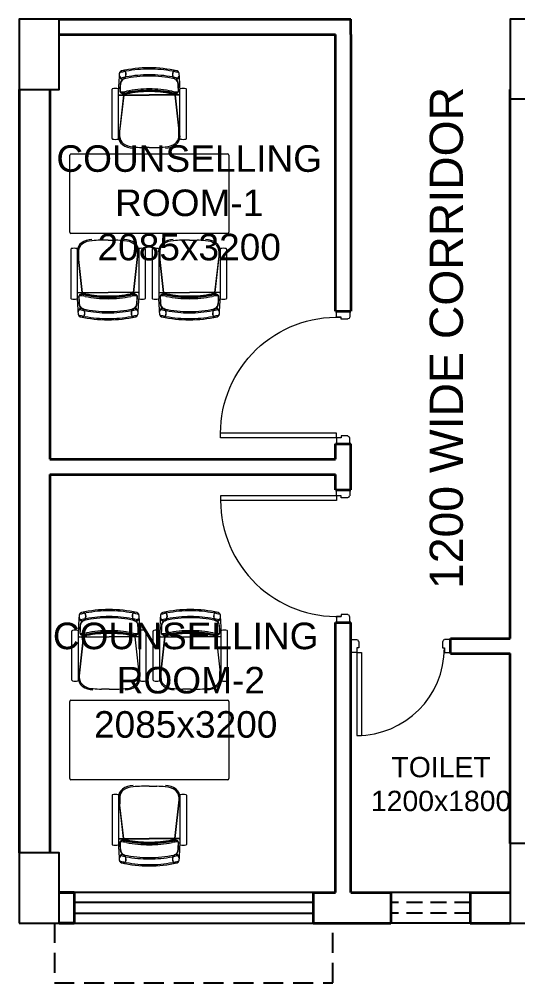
# Model space of a CAD drawing. Header units: millimetres. Extents: x 1448174 to 1599581, y -224422 to -106989.
# Drawn here: x 1462002 to 1465760, y -138523 to -131263 of the extents above; entities that cross this region are included whole.
import ezdxf
from ezdxf.enums import TextEntityAlignment as Align

# ---------------------------------------------------------------- set-up
doc = ezdxf.new("R2010")
doc.units = ezdxf.units.MM
doc.header["$LTSCALE"] = 600
doc.header["$MEASUREMENT"] = 0
doc.linetypes.add('HIDDEN', pattern=[0.375, 0.25, -0.125])
for name, color, linetype in [('col', 5, 'Continuous'), ('Lines', 7, 'Continuous'), ('TEXT', 253, 'Continuous'), ('wall', 1, 'Continuous'), ('Window', 4, 'Continuous')]:
    doc.layers.add(name, color=color, linetype=linetype)
for name, color, linetype, lineweight in [('DOOR', 144, 'Continuous', 13), ('furniture', 30, 'Continuous', 9), ('P-Wall', 1, 'Continuous', 35)]:
    doc.layers.add(name, color=color, linetype=linetype, lineweight=lineweight)
doc.styles.add('ARIAL', font='arial.ttf')

# ---------------------------------------------------------------- blocks, each defined once
blk = doc.blocks.new('750')
at = {"layer": 'DOOR', "color": 8}
for p, q in [((-50, 705), (-47.5, 705)), ((-35, 690), (-35, 692.5)), ((50, 45), (50, 80)), ((50, 80), (675, 80)), ((675, 45), (675, 80)), ((-50, 45), (-47.5, 45)), ((-35, 60), (-35, 57.5)), ((50, 45), (675, 45))]:
    blk.add_line(p, q, dxfattribs=at)
for points in [[(15, 690), (15, 705), (50, 705), (50, 750), (-50, 750), (-50, 705)], [(-35, 690), (15, 690)], [(15, 60), (15, 45), (50, 45), (50, 0), (-50, 0), (-50, 45)], [(-35, 60), (15, 60)]]:
    blk.add_lwpolyline(points, dxfattribs=at)
for centre, radius, start, end in [((-35, 705), 12.5, 180, 270), ((15, 45), 660, 0, 90), ((-35, 45), 12.5, 90, 180)]:
    blk.add_arc(centre, radius, start, end, dxfattribs=at)
blk = doc.blocks.new('A$C19B8274B')
at = {"layer": 'DOOR'}
blk.add_line((-45, 925), (-80, 925), dxfattribs=at)
at = {"layer": 'DOOR', "color": 8}
for p, q in [((-80, 50), (-80, 925)), ((-45, 50), (-45, 925)), ((-45, 50), (-80, 50)), ((-955, -50), (-955, -47.5)), ((-940, -35), (-942.5, -35)), ((-60, -35), (-57.5, -35)), ((-45, -50), (-45, -47.5))]:
    blk.add_line(p, q, dxfattribs=at)
for points in [[(-940, 15), (-955, 15), (-955, 50), (-1000, 50), (-1000, -50), (-955, -50)], [(-940, -35), (-940, 15)], [(-60, 15), (-45, 15), (-45, 50), (0, 50), (0, -50), (-45, -50)], [(-60, -35), (-60, 15)]]:
    blk.add_lwpolyline(points, dxfattribs=at)
for centre, radius, start, end in [((-80, 50), 875, 90, 182.29244), ((-955, -35), 12.5, 270, 0), ((-45, -35), 12.5, 180, 270)]:
    blk.add_arc(centre, radius, start, end, dxfattribs=at)
blk = doc.blocks.new('W1800')
at = {"layer": 'wall', "color": 7}
for p, q in [((0, -57.5), (0, 172.5)), ((1800, 172.5), (1800, -57.5))]:
    blk.add_line(p, q, dxfattribs=at)
at = {"layer": 'Window'}
for p, q in [((0, 172.5), (1800, 172.5)), ((0, 97.5), (1800, 97.5)), ((1800, 17.5), (0, 17.5)), ((1800, -57.5), (0, -57.5))]:
    blk.add_line(p, q, dxfattribs=at)

msp = doc.modelspace()

# ---------------------------------------------------------------- linework, layer by layer
at = {"layer": 'col'}
for points in [[(1462002.098, -131793.2516), (1462302.098, -131793.2516), (1462302.098, -131263.2516), (1462002.098, -131263.2516)], [(1465702.098, -131863.2516), (1466052.098, -131863.2516), (1466052.098, -131263.2516), (1465702.098, -131263.2516)], [(1465702.098, -138073.2516), (1466052.098, -138073.2516), (1466052.098, -137473.2516), (1465702.098, -137473.2516)], [(1462002.098, -138073.2516), (1462302.098, -138073.2516), (1462302.098, -137543.2516), (1462002.098, -137543.2516)]]:
    msp.add_lwpolyline(points, close=True, dxfattribs=at)
at = {"layer": 'furniture'}
for p, q in [((1462702.1267, -132161.7818), (1462702.1267, -131790.5767)), ((1462750.3976, -132161.7818), (1462750.3976, -131790.5767)), ((1462750.4378, -131829.0784), (1462750.4378, -131809.4541)), ((1462787.3668, -131835.4414), (1462751.9605, -132150.45)), ((1462789.3061, -131835.4414), (1462753.8888, -132150.5749)), ((1462755.2649, -131833.9055), (1462982.098, -131833.9055)), ((1462755.2649, -131835.4414), (1462982.098, -131835.4414)), ((1463208.9312, -131833.9055), (1462982.098, -131833.9055)), ((1463208.9312, -131835.4414), (1462982.098, -131835.4414)), ((1463174.8899, -131835.4414), (1463210.3073, -132150.5749)), ((1463176.8293, -131835.4414), (1463212.2356, -132150.45)), ((1463213.7583, -131829.0784), (1463213.7583, -131809.4541)), ((1463213.7985, -132161.7818), (1463213.7985, -131790.5767)), ((1463262.0694, -132161.7818), (1463262.0694, -131790.5767)), ((1462760.0518, -132149.9735), (1462760.0518, -132095.7385)), ((1463204.1443, -132149.9735), (1463204.1443, -132095.7385)), ((1462982.098, -132228.7022), (1462924.1729, -132228.7022)), ((1462982.098, -132228.7022), (1463040.0231, -132228.7022)), ((1462382.098, -132868.2516), (1462382.098, -132288.2516)), ((1462392.098, -132278.2516), (1463572.098, -132278.2516)), ((1463582.098, -132288.2516), (1463582.098, -132868.2516)), ((1463572.098, -132878.2516), (1462392.098, -132878.2516)), ((1462671.481, -132928.2516), (1462613.5559, -132928.2516)), ((1462671.481, -132928.2516), (1462729.4061, -132928.2516)), ((1463284.7535, -132928.2516), (1463226.8284, -132928.2516)), ((1463284.7535, -132928.2516), (1463342.6786, -132928.2516)), ((1462391.5096, -132995.1721), (1462391.5096, -133366.3771)), ((1462439.7805, -132995.1721), (1462439.7805, -133366.3771)), ((1462903.1814, -132995.1721), (1462903.1814, -133366.3771)), ((1462951.4523, -132995.1721), (1462951.4523, -133366.3771)), ((1463004.7821, -132995.1721), (1463004.7821, -133366.3771)), ((1463053.053, -132995.1721), (1463053.053, -133366.3771)), ((1463516.4539, -132995.1721), (1463516.4539, -133366.3771)), ((1463564.7248, -132995.1721), (1463564.7248, -133366.3771)), ((1462476.7497, -133321.5124), (1462441.3435, -133006.5038)), ((1462478.6891, -133321.5124), (1462443.2718, -133006.3789)), ((1462449.4347, -133006.9803), (1462449.4347, -133061.2154)), ((1462864.2729, -133321.5124), (1462899.6902, -133006.3789)), ((1462866.2122, -133321.5124), (1462901.6185, -133006.5038)), ((1462893.5272, -133006.9803), (1462893.5272, -133061.2154)), ((1463090.0222, -133321.5124), (1463054.6159, -133006.5038)), ((1463091.9616, -133321.5124), (1463056.5442, -133006.3789)), ((1463062.7072, -133006.9803), (1463062.7072, -133061.2154)), ((1463477.5454, -133321.5124), (1463512.9627, -133006.3789)), ((1463479.4847, -133321.5124), (1463514.891, -133006.5038)), ((1463506.7997, -133006.9803), (1463506.7997, -133061.2154)), ((1462439.8207, -133327.8754), (1462439.8207, -133347.4997)), ((1462444.6478, -133321.5124), (1462671.481, -133321.5124)), ((1462444.6478, -133323.0483), (1462671.481, -133323.0483)), ((1462898.3141, -133321.5124), (1462671.481, -133321.5124)), ((1462898.3141, -133323.0483), (1462671.481, -133323.0483)), ((1462903.1412, -133327.8754), (1462903.1412, -133347.4997)), ((1463053.0932, -133327.8754), (1463053.0932, -133347.4997)), ((1463057.9203, -133321.5124), (1463284.7535, -133321.5124)), ((1463057.9203, -133323.0483), (1463284.7535, -133323.0483)), ((1463511.5866, -133321.5124), (1463284.7535, -133321.5124)), ((1463511.5866, -133323.0483), (1463284.7535, -133323.0483)), ((1463516.4137, -133327.8754), (1463516.4137, -133347.4997)), ((1462399.4713, -136243.9267), (1462399.4713, -135872.7216)), ((1462447.7422, -136243.9267), (1462447.7422, -135872.7216)), ((1462447.7824, -135911.2233), (1462447.7824, -135891.599)), ((1462911.1029, -135911.2233), (1462911.1029, -135891.599)), ((1462911.143, -136243.9267), (1462911.143, -135872.7216)), ((1462959.414, -136243.9267), (1462959.414, -135872.7216)), ((1463012.7438, -136243.9267), (1463012.7438, -135872.7216)), ((1463061.0147, -136243.9267), (1463061.0147, -135872.7216)), ((1463061.0549, -135911.2233), (1463061.0549, -135891.599)), ((1463524.3754, -135911.2233), (1463524.3754, -135891.599)), ((1463524.4155, -136243.9267), (1463524.4155, -135872.7216)), ((1463572.6865, -136243.9267), (1463572.6865, -135872.7216)), ((1462484.7114, -135917.5863), (1462449.3051, -136232.5949)), ((1462486.6507, -135917.5863), (1462451.2334, -136232.7198)), ((1462452.6095, -135916.0504), (1462679.4426, -135916.0504)), ((1462452.6095, -135917.5863), (1462679.4426, -135917.5863)), ((1462906.2758, -135916.0504), (1462679.4426, -135916.0504)), ((1462906.2758, -135917.5863), (1462679.4426, -135917.5863)), ((1462872.2345, -135917.5863), (1462907.6518, -136232.7198)), ((1462874.1738, -135917.5863), (1462909.5801, -136232.5949)), ((1463097.9839, -135917.5863), (1463062.5776, -136232.5949)), ((1463099.9232, -135917.5863), (1463064.5059, -136232.7198)), ((1463065.882, -135916.0504), (1463292.7151, -135916.0504)), ((1463065.882, -135917.5863), (1463292.7151, -135917.5863)), ((1463519.5483, -135916.0504), (1463292.7151, -135916.0504)), ((1463519.5483, -135917.5863), (1463292.7151, -135917.5863)), ((1463485.507, -135917.5863), (1463520.9243, -136232.7198)), ((1463487.4463, -135917.5863), (1463522.8526, -136232.5949)), ((1462457.3964, -136232.1184), (1462457.3964, -136177.8833)), ((1462901.4889, -136232.1184), (1462901.4889, -136177.8833)), ((1463070.6689, -136232.1184), (1463070.6689, -136177.8833)), ((1463514.7613, -136232.1184), (1463514.7613, -136177.8833)), ((1462679.4426, -136310.8471), (1462621.5175, -136310.8471)), ((1462679.4426, -136310.8471), (1462737.3677, -136310.8471)), ((1463292.7151, -136310.8471), (1463234.79, -136310.8471)), ((1463292.7151, -136310.8471), (1463350.6402, -136310.8471)), ((1462382.098, -136983.7022), (1462382.098, -136403.7022)), ((1462392.098, -136393.7022), (1463572.098, -136393.7022)), ((1463582.098, -136403.7022), (1463582.098, -136983.7022)), ((1463572.098, -136993.7022), (1462392.098, -136993.7022)), ((1462982.098, -137043.2516), (1462924.1729, -137043.2516)), ((1462982.098, -137043.2516), (1463040.0231, -137043.2516)), ((1462702.1267, -137110.1721), (1462702.1267, -137481.3771)), ((1462750.3976, -137110.1721), (1462750.3976, -137481.3771)), ((1462787.3668, -137436.5124), (1462751.9605, -137121.5038)), ((1462789.3061, -137436.5124), (1462753.8888, -137121.3789)), ((1462760.0518, -137121.9803), (1462760.0518, -137176.2154)), ((1463174.8899, -137436.5124), (1463210.3073, -137121.3789)), ((1463176.8293, -137436.5124), (1463212.2356, -137121.5038)), ((1463204.1443, -137121.9803), (1463204.1443, -137176.2154)), ((1463213.7985, -137110.1721), (1463213.7985, -137481.3771)), ((1463262.0694, -137110.1721), (1463262.0694, -137481.3771)), ((1462750.4378, -137442.8754), (1462750.4378, -137462.4997)), ((1462755.2649, -137436.5124), (1462982.098, -137436.5124)), ((1462755.2649, -137438.0483), (1462982.098, -137438.0483)), ((1463208.9312, -137436.5124), (1462982.098, -137436.5124)), ((1463208.9312, -137438.0483), (1462982.098, -137438.0483)), ((1463213.7583, -137442.8754), (1463213.7583, -137462.4997))]:
    msp.add_line(p, q, dxfattribs=at)
for centre, radius, start, end in [((1473414.268, -132299.024), 10676.8032, 176.65963364, 177.25843805), ((1462774.4443, -131685.5513), 19.3084, 176.70008449, 282.67323217), ((1462807.6372, -131683.2126), 52.4125, 180.25677998, 197.74582907), ((1462807.6372, -131683.2126), 52.4125, 158.20632545, 173.09759814), ((1462765.8864, -131673.9852), 9.6542, 103.70082581, 167.53733346), ((1462775.999, -131670.5599), 18.3429, 99.77146883, 158.20632545), ((1462982.098, -132560.8654), 922.509, 101.66197863, 103.70082581), ((1462982.098, -132560.8654), 932.1632, 90, 102.96978988), ((1462784.6106, -131667.0301), 19.3084, 23.96650584, 72.45618572), ((1462784.6106, -131667.0301), 21.2392, 23.96650584, 64.20373693), ((1462982.098, -132608.9949), 917.5405, 90, 101.81072408), ((1462753.5878, -131678.646), 52.4125, 336.03349416, 21.79367455), ((1462753.5878, -131678.646), 54.3433, 336.03349416, 21.79367455), ((1462982.098, -132608.9949), 927.1947, 90, 100.77556072), ((1462982.098, -132560.8654), 922.509, 90, 100.82869696), ((1462982.098, -132560.8654), 932.1632, 77.03021012, 90), ((1462982.098, -132560.8654), 922.509, 79.17130304, 90), ((1462982.098, -132608.9949), 927.1947, 79.22443928, 90), ((1462982.098, -132608.9949), 917.5405, 78.18927592, 90), ((1463210.6083, -131678.646), 54.3433, 158.20632545, 203.96650584), ((1463210.6083, -131678.646), 52.4125, 158.20632545, 203.96650584), ((1463179.5855, -131667.0301), 21.2392, 115.79626307, 156.03349416), ((1463179.5855, -131667.0301), 19.3084, 107.54381428, 156.03349416), ((1462982.098, -132560.8654), 922.509, 76.29917419, 78.33802137), ((1463189.7518, -131685.5513), 19.3084, 257.32676783, 3.29991551), ((1463188.1971, -131670.5599), 18.3429, 21.79367455, 80.22853117), ((1463198.3097, -131673.9852), 9.6542, 12.46266654, 76.29917419), ((1463156.5589, -131683.2126), 52.4125, 6.90240186, 21.79367455), ((1463156.5589, -131683.2126), 52.4125, 342.25417093, 359.74322002), ((1452549.9281, -132299.024), 10676.8032, 2.74156195, 3.34036636), ((1462777.1682, -131695.3802), 19.8188, 191.07620521, 298.39111717), ((1473414.268, -132299.024), 10665.5921, 177.05750074, 177.32765938), ((1473414.268, -132299.024), 10663.6612, 177.05803753, 177.32765938), ((1462806.8448, -131752.0002), 44.1095, 112.95981297, 179.37544242), ((1462806.8448, -131752.0002), 42.1787, 112.95981297, 179.37544242), ((1462982.098, -132608.9949), 927.1947, 101.39623838, 102.67323217), ((1462777.9606, -131687.4555), 26.627, 296.01260835, 332.04881333), ((1462777.9606, -131687.4555), 28.5578, 296.01260835, 332.04881333), ((1463186.2355, -131687.4555), 28.5578, 207.95118667, 243.98739165), ((1463186.2355, -131687.4555), 26.627, 207.95118667, 243.98739165), ((1462982.098, -132608.9949), 927.1947, 77.32676783, 78.60376162), ((1463157.3513, -131752.0002), 42.1787, 0.62455758, 67.04018703), ((1463157.3513, -131752.0002), 44.1095, 0.62455758, 67.04018703), ((1463187.0279, -131695.3802), 19.8188, 241.60888283, 348.92379479), ((1452549.9281, -132299.024), 10663.6612, 2.67234062, 2.94196247), ((1452549.9281, -132299.024), 10665.5921, 2.67234062, 2.94249926), ((1462705.9884, -131790.5767), 3.8617, 104.50916381, 180), ((1462726.2622, -131868.9179), 84.7837, 75.49083619, 104.50916381), ((1462746.5359, -131790.5767), 3.8617, 0, 75.49083619), ((1462755.2247, -131840.2685), 4.8271, 90, 180), ((1462755.2649, -131829.0784), 4.8271, 180, 270), ((1462779.5622, -131802.6492), 19.3084, 177.32765938, 249.24401899), ((1462779.5622, -131802.6492), 17.3775, 177.32765938, 249.24401899), ((1462753.5675, -131479.0771), 331.4631, 271.80312381, 279.94269533), ((1462762.8937, -131846.631), 27.7262, 27.32078008, 69.24401899), ((1462762.8937, -131846.631), 29.657, 27.32078008, 69.24401899), ((1462753.5675, -131479.0771), 341.1173, 273.58999436, 279.94269533), ((1462753.5675, -131479.0771), 345.9444, 274.69671947, 279.94269533), ((1462753.5675, -131479.0771), 348.8406, 275.11950739, 279.94269533), ((1462753.5675, -131479.0771), 351.7369, 275.4393317, 279.94269533), ((1462979.6842, -132622.1562), 833.88, 89.83220517, 101.70538629), ((1462979.6842, -132622.1562), 824.2258, 89.83220517, 101.70538629), ((1462979.6842, -132622.1562), 819.3987, 89.83220517, 101.70538629), ((1462979.6842, -132622.1562), 816.5025, 89.83081802, 101.70538629), ((1462979.6842, -132622.1562), 813.6062, 89.83001502, 101.70538629), ((1462984.5118, -132622.1562), 833.88, 78.29461371, 90.16779483), ((1462979.6842, -132622.1562), 833.88, 89.83220517, 89.83414781), ((1462984.5118, -132622.1562), 824.2258, 78.29461371, 90.16779483), ((1462984.5118, -132622.1562), 813.6062, 78.29461371, 90.16998498), ((1462984.5118, -132622.1562), 816.5025, 78.29461371, 90.16918198), ((1462984.5118, -132622.1562), 819.3987, 78.29461371, 90.16779483), ((1463210.6286, -131479.0771), 351.7369, 260.05730467, 264.5606683), ((1463210.6286, -131479.0771), 348.8406, 260.05730467, 264.88049261), ((1463210.6286, -131479.0771), 345.9444, 260.05730467, 265.30328053), ((1463210.6286, -131479.0771), 341.1173, 260.05730467, 266.41000564), ((1463210.6286, -131479.0771), 331.4631, 260.05730467, 268.19687619), ((1463201.3024, -131846.631), 29.657, 110.75598101, 152.67921992), ((1463201.3024, -131846.631), 27.7262, 110.75598101, 152.67921992), ((1463184.6339, -131802.6492), 17.3775, 290.75598101, 2.67234062), ((1463184.6339, -131802.6492), 19.3084, 290.75598101, 2.67234062), ((1463208.9312, -131829.0784), 4.8271, 270, 0), ((1463208.9714, -131840.2685), 4.8271, 0, 90), ((1463217.6601, -131790.5767), 3.8617, 104.50916381, 180), ((1463237.9339, -131868.9179), 84.7837, 75.49083619, 104.50916381), ((1463258.2077, -131790.5767), 3.8617, 0, 75.49083619), ((1462705.9884, -132161.7818), 3.8617, 180, 255.49083619), ((1462726.2622, -132083.4405), 84.7837, 255.49083619, 284.50916381), ((1462746.5359, -132161.7818), 3.8617, 284.50916381, 0), ((1462827.5462, -132146.587), 77.2335, 182.6868545, 232.02550543), ((1462752.9199, -132150.5578), 0.9654, 173.58699229, 181.51759988), ((1462829.7742, -132148.5217), 77.8467, 181.51759988, 216.50279898), ((1462833.7393, -132150.5562), 79.8566, 180.09192876, 213.96552323), ((1462827.5462, -132146.587), 67.5793, 182.6868545, 232.02550543), ((1462863.5963, -132092.0081), 132.8786, 234.10227173, 268.54044312), ((1463100.5997, -132092.0081), 132.8786, 271.45955688, 305.89772827), ((1463136.6499, -132146.587), 67.5793, 307.97449457, 357.3131455), ((1463136.6499, -132146.587), 77.2335, 307.97449457, 357.3131455), ((1463130.4568, -132150.5562), 79.8566, 326.03447677, 359.90807124), ((1463134.4219, -132148.5217), 77.8467, 323.49720102, 358.48240012), ((1463211.2762, -132150.5578), 0.9654, 358.48240012, 6.41300771), ((1463217.6601, -132161.7818), 3.8617, 180, 255.49083619), ((1463237.9339, -132083.4405), 84.7837, 255.49083619, 284.50916381), ((1463258.2077, -132161.7818), 3.8617, 284.50916381, 0), ((1462863.5963, -132092.0081), 142.5328, 234.10227173, 268.54044312), ((1462927.6266, -131645.2247), 583.4876, 263.44990877, 269.66638505), ((1463036.5695, -131645.2247), 583.4876, 270.33361495, 276.55009123), ((1463100.5997, -132092.0081), 142.5328, 271.45955688, 305.89772827), ((1462392.098, -132288.2516), 10, 90, 180), ((1463572.098, -132288.2516), 10, 0, 90), ((1462392.098, -132868.2516), 10, 180, 270), ((1462552.9793, -133064.9457), 142.5328, 91.45955688, 125.89772827), ((1462617.0095, -133511.7292), 583.4876, 90.33361495, 96.55009123), ((1462725.9524, -133511.7292), 583.4876, 83.44990877, 89.66638505), ((1462789.9827, -133064.9457), 142.5328, 54.10227173, 88.54044312), ((1463166.2518, -133064.9457), 142.5328, 91.45955688, 125.89772827), ((1463230.282, -133511.7292), 583.4876, 90.33361495, 96.55009123), ((1463339.2249, -133511.7292), 583.4876, 83.44990877, 89.66638505), ((1463403.2552, -133064.9457), 142.5328, 54.10227173, 88.54044312), ((1463572.098, -132868.2516), 10, 270, 0), ((1462395.3713, -132995.1721), 3.8617, 104.50916381, 180), ((1462415.6451, -133073.5133), 84.7837, 75.49083619, 104.50916381), ((1462435.9189, -132995.1721), 3.8617, 0, 75.49083619), ((1462516.9291, -133010.3668), 77.2335, 127.97449457, 177.3131455), ((1462519.1571, -133008.4321), 77.8467, 143.49720102, 178.48240012), ((1462523.1222, -133006.3977), 79.8566, 146.03447677, 179.90807124), ((1462516.9291, -133010.3668), 67.5793, 127.97449457, 177.3131455), ((1462552.9793, -133064.9457), 132.8786, 91.45955688, 125.89772827), ((1462789.9827, -133064.9457), 132.8786, 54.10227173, 88.54044312), ((1462826.0328, -133010.3668), 67.5793, 2.6868545, 52.02550543), ((1462826.0328, -133010.3668), 77.2335, 2.6868545, 52.02550543), ((1462819.8397, -133006.3977), 79.8566, 0.09192876, 33.96552323), ((1462823.8048, -133008.4321), 77.8467, 1.51759988, 36.50279898), ((1462907.0431, -132995.1721), 3.8617, 104.50916381, 180), ((1462927.3168, -133073.5133), 84.7837, 75.49083619, 104.50916381), ((1462947.5906, -132995.1721), 3.8617, 0, 75.49083619), ((1463008.6438, -132995.1721), 3.8617, 104.50916381, 180), ((1463028.9176, -133073.5133), 84.7837, 75.49083619, 104.50916381), ((1463049.1914, -132995.1721), 3.8617, 0, 75.49083619), ((1463130.2016, -133010.3668), 77.2335, 127.97449457, 177.3131455), ((1463132.4296, -133008.4321), 77.8467, 143.49720102, 178.48240012), ((1463136.3947, -133006.3977), 79.8566, 146.03447677, 179.90807124), ((1463130.2016, -133010.3668), 67.5793, 127.97449457, 177.3131455), ((1463166.2518, -133064.9457), 132.8786, 91.45955688, 125.89772827), ((1463403.2552, -133064.9457), 132.8786, 54.10227173, 88.54044312), ((1463439.3053, -133010.3668), 67.5793, 2.6868545, 52.02550543), ((1463439.3053, -133010.3668), 77.2335, 2.6868545, 52.02550543), ((1463433.1122, -133006.3977), 79.8566, 0.09192876, 33.96552323), ((1463437.0773, -133008.4321), 77.8467, 1.51759988, 36.50279898), ((1463520.3156, -132995.1721), 3.8617, 104.50916381, 180), ((1463540.5893, -133073.5133), 84.7837, 75.49083619, 104.50916381), ((1463560.8631, -132995.1721), 3.8617, 0, 75.49083619), ((1462442.3028, -133006.396), 0.9654, 178.48240012, 186.41300771), ((1462900.6591, -133006.396), 0.9654, 353.58699229, 1.51759988), ((1463055.5753, -133006.396), 0.9654, 178.48240012, 186.41300771), ((1463513.9316, -133006.396), 0.9654, 353.58699229, 1.51759988), ((1462444.6076, -133316.6853), 4.8271, 180, 270), ((1462444.6478, -133327.8754), 4.8271, 90, 180), ((1462468.9451, -133354.3047), 19.3084, 110.75598101, 182.67234062), ((1473103.651, -132857.9298), 10665.5921, 182.67234062, 182.94249926), ((1462468.9451, -133354.3047), 17.3775, 110.75598101, 182.67234062), ((1473103.651, -132857.9298), 10663.6612, 182.67234062, 182.94196247), ((1462442.9504, -133677.8767), 331.4631, 80.05730467, 88.19687619), ((1462452.2766, -133310.3228), 27.7262, 290.75598101, 332.67921991), ((1462452.2766, -133310.3228), 29.657, 290.75598101, 332.67921991), ((1462442.9504, -133677.8767), 341.1173, 80.05730467, 86.41000564), ((1462442.9504, -133677.8767), 345.9444, 80.05730467, 85.30328053), ((1462442.9504, -133677.8767), 348.8406, 80.05730467, 84.88049261), ((1462442.9504, -133677.8767), 351.7369, 80.05730467, 84.5606683), ((1462669.0672, -132534.7977), 833.88, 258.29461371, 270.16779483), ((1462669.0672, -132534.7977), 824.2258, 258.29461371, 270.16779483), ((1462669.0672, -132534.7977), 819.3987, 258.29461371, 270.16779483), ((1462669.0672, -132534.7977), 816.5025, 258.29461371, 270.16918198), ((1462669.0672, -132534.7977), 813.6062, 258.29461371, 270.16998498), ((1462673.8948, -132534.7977), 833.88, 269.83220517, 281.70538629), ((1462673.8948, -132534.7977), 813.6062, 269.83001502, 281.70538629), ((1462673.8948, -132534.7977), 824.2258, 269.83220517, 281.70538629), ((1462673.8948, -132534.7977), 816.5025, 269.83081802, 281.70538629), ((1462673.8948, -132534.7977), 819.3987, 269.83220517, 281.70538629), ((1462900.0115, -133677.8767), 351.7369, 95.4393317, 99.94269533), ((1462900.0115, -133677.8767), 348.8406, 95.11950739, 99.94269533), ((1462900.0115, -133677.8767), 345.9444, 94.69671947, 99.94269533), ((1462900.0115, -133677.8767), 341.1173, 93.58999436, 99.94269533), ((1462900.0115, -133677.8767), 331.4631, 91.80312381, 99.94269533), ((1462890.6854, -133310.3228), 29.657, 207.32078009, 249.24401899), ((1462890.6854, -133310.3228), 27.7262, 207.32078009, 249.24401899), ((1462874.0169, -133354.3047), 17.3775, 357.32765938, 69.24401899), ((1462874.0169, -133354.3047), 19.3084, 357.32765938, 69.24401899), ((1452239.311, -132857.9298), 10663.6612, 357.05803753, 357.32765938), ((1452239.311, -132857.9298), 10665.5921, 357.05750074, 357.32765938), ((1462898.3141, -133327.8754), 4.8271, 0, 90), ((1462898.3543, -133316.6853), 4.8271, 270, 0), ((1463057.8801, -133316.6853), 4.8271, 180, 270), ((1463057.9203, -133327.8754), 4.8271, 90, 180), ((1463082.2176, -133354.3047), 19.3084, 110.75598101, 182.67234062), ((1473716.9234, -132857.9298), 10665.5921, 182.67234062, 182.94249926), ((1463082.2176, -133354.3047), 17.3775, 110.75598101, 182.67234062), ((1473716.9234, -132857.9298), 10663.6612, 182.67234062, 182.94196247), ((1463056.2229, -133677.8767), 331.4631, 80.05730467, 88.19687619), ((1463065.5491, -133310.3228), 27.7262, 290.75598101, 332.67921991), ((1463065.5491, -133310.3228), 29.657, 290.75598101, 332.67921991), ((1463056.2229, -133677.8767), 341.1173, 80.05730467, 86.41000564), ((1463056.2229, -133677.8767), 345.9444, 80.05730467, 85.30328053), ((1463056.2229, -133677.8767), 348.8406, 80.05730467, 84.88049261), ((1463056.2229, -133677.8767), 351.7369, 80.05730467, 84.5606683), ((1463282.3397, -132534.7977), 833.88, 258.29461371, 270.16779483), ((1463282.3397, -132534.7977), 824.2258, 258.29461371, 270.16779483), ((1463282.3397, -132534.7977), 819.3987, 258.29461371, 270.16779483), ((1463282.3397, -132534.7977), 816.5025, 258.29461371, 270.16918198), ((1463282.3397, -132534.7977), 813.6062, 258.29461371, 270.16998498), ((1463287.1673, -132534.7977), 833.88, 269.83220517, 281.70538629), ((1463287.1673, -132534.7977), 813.6062, 269.83001502, 281.70538629), ((1463287.1673, -132534.7977), 824.2258, 269.83220517, 281.70538629), ((1463287.1673, -132534.7977), 816.5025, 269.83081802, 281.70538629), ((1463287.1673, -132534.7977), 819.3987, 269.83220517, 281.70538629), ((1463513.284, -133677.8767), 351.7369, 95.4393317, 99.94269533), ((1463513.284, -133677.8767), 348.8406, 95.11950739, 99.94269533), ((1463513.284, -133677.8767), 345.9444, 94.69671947, 99.94269533), ((1463513.284, -133677.8767), 341.1173, 93.58999436, 99.94269533), ((1463513.284, -133677.8767), 331.4631, 91.80312381, 99.94269533), ((1463503.9578, -133310.3228), 29.657, 207.32078009, 249.24401899), ((1463503.9578, -133310.3228), 27.7262, 207.32078009, 249.24401899), ((1463487.2893, -133354.3047), 17.3775, 357.32765938, 69.24401899), ((1463487.2893, -133354.3047), 19.3084, 357.32765938, 69.24401899), ((1452852.5835, -132857.9298), 10663.6612, 357.05803753, 357.32765938), ((1452852.5835, -132857.9298), 10665.5921, 357.05750074, 357.32765938), ((1463511.5866, -133327.8754), 4.8271, 0, 90), ((1463511.6268, -133316.6853), 4.8271, 270, 0), ((1462395.3713, -133366.3771), 3.8617, 180, 255.49083619), ((1462415.6451, -133288.0359), 84.7837, 255.49083619, 284.50916381), ((1462435.9189, -133366.3771), 3.8617, 284.50916381, 0), ((1473103.651, -132857.9298), 10676.8032, 182.74156195, 183.34036636), ((1462496.2277, -133404.9536), 44.1095, 180.62455758, 247.04018703), ((1462496.2277, -133404.9536), 42.1787, 180.62455758, 247.04018703), ((1462673.8948, -132534.7977), 833.88, 269.83220517, 269.83414781), ((1462846.7342, -133404.9536), 42.1787, 292.95981297, 359.37544242), ((1462846.7342, -133404.9536), 44.1095, 292.95981297, 359.37544242), ((1452239.311, -132857.9298), 10676.8032, 356.65963364, 357.25843805), ((1462907.0431, -133366.3771), 3.8617, 180, 255.49083619), ((1462927.3168, -133288.0359), 84.7837, 255.49083619, 284.50916381), ((1462947.5906, -133366.3771), 3.8617, 284.50916381, 0), ((1463008.6438, -133366.3771), 3.8617, 180, 255.49083619), ((1463028.9176, -133288.0359), 84.7837, 255.49083619, 284.50916381), ((1463049.1914, -133366.3771), 3.8617, 284.50916381, 0), ((1473716.9234, -132857.9298), 10676.8032, 182.74156195, 183.34036636), ((1463109.5002, -133404.9536), 44.1095, 180.62455758, 247.04018703), ((1463109.5002, -133404.9536), 42.1787, 180.62455758, 247.04018703), ((1463287.1673, -132534.7977), 833.88, 269.83220517, 269.83414781), ((1463460.0067, -133404.9536), 42.1787, 292.95981297, 359.37544242), ((1463460.0067, -133404.9536), 44.1095, 292.95981297, 359.37544242), ((1452852.5835, -132857.9298), 10676.8032, 356.65963364, 357.25843805), ((1463520.3156, -133366.3771), 3.8617, 180, 255.49083619), ((1463540.5893, -133288.0359), 84.7837, 255.49083619, 284.50916381), ((1463560.8631, -133366.3771), 3.8617, 284.50916381, 0), ((1462463.8273, -133471.4025), 19.3084, 77.32676783, 183.29991551), ((1462497.0201, -133473.7412), 52.4125, 162.25417093, 179.74322002), ((1462497.0201, -133473.7412), 52.4125, 186.90240186, 201.79367455), ((1462455.2693, -133482.9686), 9.6542, 192.46266654, 256.29917419), ((1462466.5511, -133461.5737), 19.8188, 61.60888283, 168.92379479), ((1462465.382, -133486.394), 18.3429, 201.79367455, 260.22853117), ((1462671.481, -132596.0885), 922.509, 256.29917419, 258.33802137), ((1462671.481, -132596.0885), 932.1632, 257.03021012, 270), ((1462671.481, -132547.9589), 927.1947, 257.32676783, 258.60376162), ((1462467.3435, -133469.4984), 26.627, 27.95118667, 63.98739165), ((1462473.9935, -133489.9237), 19.3084, 287.54381428, 336.03349416), ((1462467.3435, -133469.4984), 28.5578, 27.95118667, 63.98739165), ((1462473.9935, -133489.9237), 21.2392, 295.79626307, 336.03349416), ((1462671.481, -132547.9589), 917.5405, 258.18927592, 270), ((1462442.9707, -133478.3079), 52.4125, 338.20632545, 23.96650584), ((1462442.9707, -133478.3079), 54.3433, 338.20632545, 23.96650584), ((1462671.481, -132547.9589), 927.1947, 259.22443928, 270), ((1462671.481, -132596.0885), 922.509, 259.17130304, 270), ((1462671.481, -132547.9589), 917.5405, 270, 281.81072408), ((1462671.481, -132547.9589), 927.1947, 270, 280.77556072), ((1462671.481, -132596.0885), 922.509, 270, 280.82869696), ((1462671.481, -132596.0885), 932.1632, 270, 282.96978988), ((1462899.9912, -133478.3079), 54.3433, 156.03349416, 201.79367455), ((1462899.9912, -133478.3079), 52.4125, 156.03349416, 201.79367455), ((1462868.9684, -133489.9237), 21.2392, 203.96650584, 244.20373693), ((1462875.6184, -133469.4984), 28.5578, 116.01260835, 152.04881333), ((1462868.9684, -133489.9237), 19.3084, 203.96650584, 252.45618572), ((1462875.6184, -133469.4984), 26.627, 116.01260835, 152.04881333), ((1462671.481, -132547.9589), 927.1947, 281.39623838, 282.67323217), ((1462671.481, -132596.0885), 922.509, 281.66197863, 283.70082581), ((1462876.4108, -133461.5737), 19.8188, 11.07620521, 118.39111717), ((1462879.1347, -133471.4025), 19.3084, 356.70008449, 102.67323217), ((1462877.58, -133486.394), 18.3429, 279.77146883, 338.20632545), ((1462887.6926, -133482.9686), 9.6542, 283.70082581, 347.53733346), ((1462845.9418, -133473.7412), 52.4125, 338.20632545, 353.09759814), ((1462845.9418, -133473.7412), 52.4125, 0.25677998, 17.74582907), ((1463077.0997, -133471.4025), 19.3084, 77.32676783, 183.29991551), ((1463110.2926, -133473.7412), 52.4125, 162.25417093, 179.74322002), ((1463110.2926, -133473.7412), 52.4125, 186.90240186, 201.79367455), ((1463068.5418, -133482.9686), 9.6542, 192.46266654, 256.29917419), ((1463079.8236, -133461.5737), 19.8188, 61.60888283, 168.92379479), ((1463078.6544, -133486.394), 18.3429, 201.79367455, 260.22853117), ((1463284.7535, -132596.0885), 922.509, 256.29917419, 258.33802137), ((1463284.7535, -132596.0885), 932.1632, 257.03021012, 270), ((1463284.7535, -132547.9589), 927.1947, 257.32676783, 258.60376162), ((1463080.616, -133469.4984), 26.627, 27.95118667, 63.98739165), ((1463087.266, -133489.9237), 19.3084, 287.54381428, 336.03349416), ((1463080.616, -133469.4984), 28.5578, 27.95118667, 63.98739165), ((1463087.266, -133489.9237), 21.2392, 295.79626307, 336.03349416), ((1463284.7535, -132547.9589), 917.5405, 258.18927592, 270), ((1463056.2432, -133478.3079), 52.4125, 338.20632545, 23.96650584), ((1463056.2432, -133478.3079), 54.3433, 338.20632545, 23.96650584), ((1463284.7535, -132547.9589), 927.1947, 259.22443928, 270), ((1463284.7535, -132596.0885), 922.509, 259.17130304, 270), ((1463284.7535, -132547.9589), 917.5405, 270, 281.81072408), ((1463284.7535, -132547.9589), 927.1947, 270, 280.77556072), ((1463284.7535, -132596.0885), 922.509, 270, 280.82869696), ((1463284.7535, -132596.0885), 932.1632, 270, 282.96978988), ((1463513.2637, -133478.3079), 54.3433, 156.03349416, 201.79367455), ((1463513.2637, -133478.3079), 52.4125, 156.03349416, 201.79367455), ((1463482.2409, -133489.9237), 21.2392, 203.96650584, 244.20373693), ((1463488.8909, -133469.4984), 28.5578, 116.01260835, 152.04881333), ((1463482.2409, -133489.9237), 19.3084, 203.96650584, 252.45618572), ((1463488.8909, -133469.4984), 26.627, 116.01260835, 152.04881333), ((1463284.7535, -132547.9589), 927.1947, 281.39623838, 282.67323217), ((1463284.7535, -132596.0885), 922.509, 281.66197863, 283.70082581), ((1463489.6833, -133461.5737), 19.8188, 11.07620521, 118.39111717), ((1463492.4072, -133471.4025), 19.3084, 356.70008449, 102.67323217), ((1463490.8525, -133486.394), 18.3429, 279.77146883, 338.20632545), ((1463500.9651, -133482.9686), 9.6542, 283.70082581, 347.53733346), ((1463459.2143, -133473.7412), 52.4125, 338.20632545, 353.09759814), ((1463459.2143, -133473.7412), 52.4125, 0.25677998, 17.74582907), ((1473111.6126, -136381.1689), 10676.8032, 176.65963364, 177.25843805), ((1462504.9818, -135765.3575), 52.4125, 158.20632545, 173.09759814), ((1462463.231, -135756.1301), 9.6542, 103.70082581, 167.53733346), ((1462473.3436, -135752.7048), 18.3429, 99.77146883, 158.20632545), ((1462679.4426, -136643.0102), 922.509, 101.66197863, 103.70082581), ((1462679.4426, -136643.0102), 932.1632, 90, 102.96978988), ((1462481.9551, -135749.175), 19.3084, 23.96650584, 72.45618572), ((1462481.9551, -135749.175), 21.2392, 23.96650584, 64.20373693), ((1462450.9324, -135760.7909), 52.4125, 336.03349416, 21.79367455), ((1462450.9324, -135760.7909), 54.3433, 336.03349416, 21.79367455), ((1462679.4426, -136643.0102), 922.509, 90, 100.82869696), ((1462679.4426, -136643.0102), 932.1632, 77.03021012, 90), ((1462679.4426, -136643.0102), 922.509, 79.17130304, 90), ((1462907.9529, -135760.7909), 54.3433, 158.20632545, 203.96650584), ((1462907.9529, -135760.7909), 52.4125, 158.20632545, 203.96650584), ((1462876.9301, -135749.175), 21.2392, 115.79626307, 156.03349416), ((1462876.9301, -135749.175), 19.3084, 107.54381428, 156.03349416), ((1462679.4426, -136643.0102), 922.509, 76.29917419, 78.33802137), ((1462885.5416, -135752.7048), 18.3429, 21.79367455, 80.22853117), ((1462895.6542, -135756.1301), 9.6542, 12.46266654, 76.29917419), ((1462853.9035, -135765.3575), 52.4125, 6.90240186, 21.79367455), ((1452247.2726, -136381.1689), 10676.8032, 2.74156195, 3.34036636), ((1473724.8851, -136381.1689), 10676.8032, 176.65963364, 177.25843805), ((1463118.2543, -135765.3575), 52.4125, 158.20632545, 173.09759814), ((1463076.5035, -135756.1301), 9.6542, 103.70082581, 167.53733346), ((1463086.6161, -135752.7048), 18.3429, 99.77146883, 158.20632545), ((1463292.7151, -136643.0102), 922.509, 101.66197863, 103.70082581), ((1463292.7151, -136643.0102), 932.1632, 90, 102.96978988), ((1463095.2276, -135749.175), 19.3084, 23.96650584, 72.45618572), ((1463095.2276, -135749.175), 21.2392, 23.96650584, 64.20373693), ((1463064.2049, -135760.7909), 52.4125, 336.03349416, 21.79367455), ((1463064.2049, -135760.7909), 54.3433, 336.03349416, 21.79367455), ((1463292.7151, -136643.0102), 922.509, 90, 100.82869696), ((1463292.7151, -136643.0102), 932.1632, 77.03021012, 90), ((1463292.7151, -136643.0102), 922.509, 79.17130304, 90), ((1463521.2253, -135760.7909), 54.3433, 158.20632545, 203.96650584), ((1463521.2253, -135760.7909), 52.4125, 158.20632545, 203.96650584), ((1463490.2026, -135749.175), 21.2392, 115.79626307, 156.03349416), ((1463490.2026, -135749.175), 19.3084, 107.54381428, 156.03349416), ((1463292.7151, -136643.0102), 922.509, 76.29917419, 78.33802137), ((1463498.8141, -135752.7048), 18.3429, 21.79367455, 80.22853117), ((1463508.9267, -135756.1301), 9.6542, 12.46266654, 76.29917419), ((1463467.1759, -135765.3575), 52.4125, 6.90240186, 21.79367455), ((1452860.5451, -136381.1689), 10676.8032, 2.74156195, 3.34036636), ((1462471.7889, -135767.6962), 19.3084, 176.70008449, 282.67323217), ((1462504.9818, -135765.3575), 52.4125, 180.25677998, 197.74582907), ((1462474.5128, -135777.5251), 19.8188, 191.07620521, 298.39111717), ((1473111.6126, -136381.1689), 10665.5921, 177.05750074, 177.32765938), ((1473111.6126, -136381.1689), 10663.6612, 177.05803753, 177.32765938), ((1462504.1894, -135834.1451), 44.1095, 112.95981297, 179.37544242), ((1462504.1894, -135834.1451), 42.1787, 112.95981297, 179.37544242), ((1462679.4426, -136691.1398), 927.1947, 101.39623838, 102.67323217), ((1462475.3051, -135769.6004), 26.627, 296.01260835, 332.04881333), ((1462475.3051, -135769.6004), 28.5578, 296.01260835, 332.04881333), ((1462679.4426, -136691.1398), 917.5405, 90, 101.81072408), ((1462679.4426, -136691.1398), 927.1947, 90, 100.77556072), ((1462679.4426, -136691.1398), 927.1947, 79.22443928, 90), ((1462679.4426, -136691.1398), 917.5405, 78.18927592, 90), ((1462883.5801, -135769.6004), 28.5578, 207.95118667, 243.98739165), ((1462883.5801, -135769.6004), 26.627, 207.95118667, 243.98739165), ((1462679.4426, -136691.1398), 927.1947, 77.32676783, 78.60376162), ((1462854.6958, -135834.1451), 42.1787, 0.62455758, 67.04018703), ((1462854.6958, -135834.1451), 44.1095, 0.62455758, 67.04018703), ((1462884.3725, -135777.5251), 19.8188, 241.60888283, 348.92379479), ((1462887.0963, -135767.6962), 19.3084, 257.32676783, 3.29991551), ((1452247.2726, -136381.1689), 10663.6612, 2.67234062, 2.94196247), ((1452247.2726, -136381.1689), 10665.5921, 2.67234062, 2.94249926), ((1462853.9035, -135765.3575), 52.4125, 342.25417093, 359.74322002), ((1463085.0614, -135767.6962), 19.3084, 176.70008449, 282.67323217), ((1463118.2543, -135765.3575), 52.4125, 180.25677998, 197.74582907), ((1463087.7853, -135777.5251), 19.8188, 191.07620521, 298.39111717), ((1473724.8851, -136381.1689), 10665.5921, 177.05750074, 177.32765938), ((1473724.8851, -136381.1689), 10663.6612, 177.05803753, 177.32765938), ((1463117.4619, -135834.1451), 44.1095, 112.95981297, 179.37544242), ((1463117.4619, -135834.1451), 42.1787, 112.95981297, 179.37544242), ((1463292.7151, -136691.1398), 927.1947, 101.39623838, 102.67323217), ((1463088.5776, -135769.6004), 26.627, 296.01260835, 332.04881333), ((1463088.5776, -135769.6004), 28.5578, 296.01260835, 332.04881333), ((1463292.7151, -136691.1398), 917.5405, 90, 101.81072408), ((1463292.7151, -136691.1398), 927.1947, 90, 100.77556072), ((1463292.7151, -136691.1398), 927.1947, 79.22443928, 90), ((1463292.7151, -136691.1398), 917.5405, 78.18927592, 90), ((1463496.8526, -135769.6004), 28.5578, 207.95118667, 243.98739165), ((1463496.8526, -135769.6004), 26.627, 207.95118667, 243.98739165), ((1463292.7151, -136691.1398), 927.1947, 77.32676783, 78.60376162), ((1463467.9683, -135834.1451), 42.1787, 0.62455758, 67.04018703), ((1463467.9683, -135834.1451), 44.1095, 0.62455758, 67.04018703), ((1463497.6449, -135777.5251), 19.8188, 241.60888283, 348.92379479), ((1463500.3688, -135767.6962), 19.3084, 257.32676783, 3.29991551), ((1452860.5451, -136381.1689), 10663.6612, 2.67234062, 2.94196247), ((1452860.5451, -136381.1689), 10665.5921, 2.67234062, 2.94249926), ((1463467.1759, -135765.3575), 52.4125, 342.25417093, 359.74322002), ((1462403.333, -135872.7216), 3.8617, 104.50916381, 180), ((1462423.6067, -135951.0628), 84.7837, 75.49083619, 104.50916381), ((1462443.8805, -135872.7216), 3.8617, 0, 75.49083619), ((1462476.9067, -135884.794), 19.3084, 177.32765938, 249.24401899), ((1462476.9067, -135884.794), 17.3775, 177.32765938, 249.24401899), ((1462450.912, -135561.222), 331.4631, 271.80312381, 279.94269533), ((1462460.2382, -135928.7759), 27.7262, 27.32078009, 69.24401899), ((1462460.2382, -135928.7759), 29.657, 27.32078009, 69.24401899), ((1462450.912, -135561.222), 341.1173, 273.58999436, 279.94269533), ((1462450.912, -135561.222), 345.9444, 274.69671947, 279.94269533), ((1462450.912, -135561.222), 348.8406, 275.11950739, 279.94269533), ((1462677.0288, -136704.301), 833.88, 89.83220517, 101.70538629), ((1462677.0288, -136704.301), 824.2258, 89.83220517, 101.70538629), ((1462677.0288, -136704.301), 819.3987, 89.83220517, 101.70538629), ((1462677.0288, -136704.301), 816.5025, 89.83081802, 101.70538629), ((1462677.0288, -136704.301), 813.6062, 89.83001502, 101.70538629), ((1462681.8564, -136704.301), 833.88, 78.29461371, 90.16779483), ((1462677.0288, -136704.301), 833.88, 89.83220517, 89.83414781), ((1462681.8564, -136704.301), 824.2258, 78.29461371, 90.16779483), ((1462681.8564, -136704.301), 813.6062, 78.29461371, 90.16998498), ((1462681.8564, -136704.301), 816.5025, 78.29461371, 90.16918198), ((1462681.8564, -136704.301), 819.3987, 78.29461371, 90.16779483), ((1462907.9732, -135561.222), 348.8406, 260.05730467, 264.88049261), ((1462907.9732, -135561.222), 345.9444, 260.05730467, 265.30328053), ((1462907.9732, -135561.222), 341.1173, 260.05730467, 266.41000564), ((1462907.9732, -135561.222), 331.4631, 260.05730467, 268.19687619), ((1462898.647, -135928.7759), 29.657, 110.75598101, 152.67921991), ((1462898.647, -135928.7759), 27.7262, 110.75598101, 152.67921991), ((1462881.9785, -135884.794), 17.3775, 290.75598101, 2.67234062), ((1462881.9785, -135884.794), 19.3084, 290.75598101, 2.67234062), ((1462915.0047, -135872.7216), 3.8617, 104.50916381, 180), ((1462935.2785, -135951.0628), 84.7837, 75.49083619, 104.50916381), ((1462955.5523, -135872.7216), 3.8617, 0, 75.49083619), ((1463016.6054, -135872.7216), 3.8617, 104.50916381, 180), ((1463036.8792, -135951.0628), 84.7837, 75.49083619, 104.50916381), ((1463057.153, -135872.7216), 3.8617, 0, 75.49083619), ((1463090.1792, -135884.794), 19.3084, 177.32765938, 249.24401899), ((1463090.1792, -135884.794), 17.3775, 177.32765938, 249.24401899), ((1463064.1845, -135561.222), 331.4631, 271.80312381, 279.94269533), ((1463073.5107, -135928.7759), 27.7262, 27.32078009, 69.24401899), ((1463073.5107, -135928.7759), 29.657, 27.32078009, 69.24401899), ((1463064.1845, -135561.222), 341.1173, 273.58999436, 279.94269533), ((1463064.1845, -135561.222), 345.9444, 274.69671947, 279.94269533), ((1463064.1845, -135561.222), 348.8406, 275.11950739, 279.94269533), ((1463290.3013, -136704.301), 833.88, 89.83220517, 101.70538629), ((1463290.3013, -136704.301), 824.2258, 89.83220517, 101.70538629), ((1463290.3013, -136704.301), 819.3987, 89.83220517, 101.70538629), ((1463290.3013, -136704.301), 816.5025, 89.83081802, 101.70538629), ((1463290.3013, -136704.301), 813.6062, 89.83001502, 101.70538629), ((1463295.1289, -136704.301), 833.88, 78.29461371, 90.16779483), ((1463290.3013, -136704.301), 833.88, 89.83220517, 89.83414781), ((1463295.1289, -136704.301), 824.2258, 78.29461371, 90.16779483), ((1463295.1289, -136704.301), 813.6062, 78.29461371, 90.16998498), ((1463295.1289, -136704.301), 816.5025, 78.29461371, 90.16918198), ((1463295.1289, -136704.301), 819.3987, 78.29461371, 90.16779483), ((1463521.2457, -135561.222), 348.8406, 260.05730467, 264.88049261), ((1463521.2457, -135561.222), 345.9444, 260.05730467, 265.30328053), ((1463521.2457, -135561.222), 341.1173, 260.05730467, 266.41000564), ((1463521.2457, -135561.222), 331.4631, 260.05730467, 268.19687619), ((1463511.9195, -135928.7759), 29.657, 110.75598101, 152.67921991), ((1463511.9195, -135928.7759), 27.7262, 110.75598101, 152.67921991), ((1463495.251, -135884.794), 17.3775, 290.75598101, 2.67234062), ((1463495.251, -135884.794), 19.3084, 290.75598101, 2.67234062), ((1463528.2772, -135872.7216), 3.8617, 104.50916381, 180), ((1463548.551, -135951.0628), 84.7837, 75.49083619, 104.50916381), ((1463568.8248, -135872.7216), 3.8617, 0, 75.49083619), ((1462452.5693, -135922.4134), 4.8271, 90, 180), ((1462452.6095, -135911.2233), 4.8271, 180, 270), ((1462450.912, -135561.222), 351.7369, 275.4393317, 279.94269533), ((1462907.9732, -135561.222), 351.7369, 260.05730467, 264.5606683), ((1462906.2758, -135911.2233), 4.8271, 270, 0), ((1462906.316, -135922.4134), 4.8271, 0, 90), ((1463065.8418, -135922.4134), 4.8271, 90, 180), ((1463065.882, -135911.2233), 4.8271, 180, 270), ((1463064.1845, -135561.222), 351.7369, 275.4393317, 279.94269533), ((1463521.2457, -135561.222), 351.7369, 260.05730467, 264.5606683), ((1463519.5483, -135911.2233), 4.8271, 270, 0), ((1463519.5884, -135922.4134), 4.8271, 0, 90), ((1462403.333, -136243.9267), 3.8617, 180, 255.49083619), ((1462423.6067, -136165.5854), 84.7837, 255.49083619, 284.50916381), ((1462443.8805, -136243.9267), 3.8617, 284.50916381, 0), ((1462524.8908, -136228.7319), 77.2335, 182.6868545, 232.02550543), ((1462450.2645, -136232.7027), 0.9654, 173.58699229, 181.51759988), ((1462527.1188, -136230.6666), 77.8467, 181.51759988, 216.50279898), ((1462531.0839, -136232.7011), 79.8566, 180.09192876, 213.96552323), ((1462524.8908, -136228.7319), 67.5793, 182.6868545, 232.02550543), ((1462833.9945, -136228.7319), 67.5793, 307.97449457, 357.3131455), ((1462833.9945, -136228.7319), 77.2335, 307.97449457, 357.3131455), ((1462827.8014, -136232.7011), 79.8566, 326.03447677, 359.90807124), ((1462831.7665, -136230.6666), 77.8467, 323.49720102, 358.48240012), ((1462908.6208, -136232.7027), 0.9654, 358.48240012, 6.41300771), ((1462915.0047, -136243.9267), 3.8617, 180, 255.49083619), ((1462935.2785, -136165.5854), 84.7837, 255.49083619, 284.50916381), ((1462955.5523, -136243.9267), 3.8617, 284.50916381, 0), ((1463016.6054, -136243.9267), 3.8617, 180, 255.49083619), ((1463036.8792, -136165.5854), 84.7837, 255.49083619, 284.50916381), ((1463057.153, -136243.9267), 3.8617, 284.50916381, 0), ((1463138.1633, -136228.7319), 77.2335, 182.6868545, 232.02550543), ((1463063.537, -136232.7027), 0.9654, 173.58699229, 181.51759988), ((1463140.3913, -136230.6666), 77.8467, 181.51759988, 216.50279898), ((1463144.3564, -136232.7011), 79.8566, 180.09192876, 213.96552323), ((1463138.1633, -136228.7319), 67.5793, 182.6868545, 232.02550543), ((1463447.267, -136228.7319), 67.5793, 307.97449457, 357.3131455), ((1463447.267, -136228.7319), 77.2335, 307.97449457, 357.3131455), ((1463441.0739, -136232.7011), 79.8566, 326.03447677, 359.90807124), ((1463445.0389, -136230.6666), 77.8467, 323.49720102, 358.48240012), ((1463521.8933, -136232.7027), 0.9654, 358.48240012, 6.41300771), ((1463528.2772, -136243.9267), 3.8617, 180, 255.49083619), ((1463548.551, -136165.5854), 84.7837, 255.49083619, 284.50916381), ((1463568.8248, -136243.9267), 3.8617, 284.50916381, 0), ((1462560.9409, -136174.153), 142.5328, 234.10227173, 268.54044312), ((1462560.9409, -136174.153), 132.8786, 234.10227173, 268.54044312), ((1462624.9712, -135727.3696), 583.4876, 263.44990877, 269.66638505), ((1462733.9141, -135727.3696), 583.4876, 270.33361495, 276.55009123), ((1462797.9443, -136174.153), 132.8786, 271.45955688, 305.89772827), ((1462797.9443, -136174.153), 142.5328, 271.45955688, 305.89772827), ((1463174.2134, -136174.153), 142.5328, 234.10227173, 268.54044312), ((1463174.2134, -136174.153), 132.8786, 234.10227173, 268.54044312), ((1463238.2437, -135727.3696), 583.4876, 263.44990877, 269.66638505), ((1463347.1866, -135727.3696), 583.4876, 270.33361495, 276.55009123), ((1463411.2168, -136174.153), 132.8786, 271.45955688, 305.89772827), ((1463411.2168, -136174.153), 142.5328, 271.45955688, 305.89772827), ((1462392.098, -136403.7022), 10, 90, 180), ((1463572.098, -136403.7022), 10, 0, 90), ((1462392.098, -136983.7022), 10, 180, 270), ((1463572.098, -136983.7022), 10, 270, 0), ((1462827.5462, -137125.3668), 77.2335, 127.97449457, 177.3131455), ((1462863.5963, -137179.9457), 142.5328, 91.45955688, 125.89772827), ((1462863.5963, -137179.9457), 132.8786, 91.45955688, 125.89772827), ((1462927.6266, -137626.7292), 583.4876, 90.33361495, 96.55009123), ((1463036.5695, -137626.7292), 583.4876, 83.44990877, 89.66638505), ((1463100.5997, -137179.9457), 132.8786, 54.10227173, 88.54044312), ((1463100.5997, -137179.9457), 142.5328, 54.10227173, 88.54044312), ((1463136.6499, -137125.3668), 77.2335, 2.6868545, 52.02550543), ((1462705.9884, -137110.1721), 3.8617, 104.50916381, 180), ((1462726.2622, -137188.5133), 84.7837, 75.49083619, 104.50916381), ((1462746.5359, -137110.1721), 3.8617, 0, 75.49083619), ((1462752.9199, -137121.396), 0.9654, 178.48240012, 186.41300771), ((1462829.7742, -137123.4321), 77.8467, 143.49720102, 178.48240012), ((1462833.7393, -137121.3977), 79.8566, 146.03447677, 179.90807124), ((1462827.5462, -137125.3668), 67.5793, 127.97449457, 177.3131455), ((1463136.6499, -137125.3668), 67.5793, 2.6868545, 52.02550543), ((1463130.4568, -137121.3977), 79.8566, 0.09192876, 33.96552323), ((1463134.4219, -137123.4321), 77.8467, 1.51759988, 36.50279898), ((1463211.2762, -137121.396), 0.9654, 353.58699229, 1.51759988), ((1463217.6601, -137110.1721), 3.8617, 104.50916381, 180), ((1463237.9339, -137188.5133), 84.7837, 75.49083619, 104.50916381), ((1463258.2077, -137110.1721), 3.8617, 0, 75.49083619), ((1462755.2247, -137431.6853), 4.8271, 180, 270), ((1463208.9714, -137431.6853), 4.8271, 270, 0), ((1462705.9884, -137481.3771), 3.8617, 180, 255.49083619), ((1462726.2622, -137403.0359), 84.7837, 255.49083619, 284.50916381), ((1462746.5359, -137481.3771), 3.8617, 284.50916381, 0), ((1473414.268, -136972.9298), 10676.8032, 182.74156195, 183.34036636), ((1462755.2649, -137442.8754), 4.8271, 90, 180), ((1462779.5622, -137469.3047), 19.3084, 110.75598101, 182.67234062), ((1473414.268, -136972.9298), 10665.5921, 182.67234062, 182.94249926), ((1462779.5622, -137469.3047), 17.3775, 110.75598101, 182.67234062), ((1473414.268, -136972.9298), 10663.6612, 182.67234062, 182.94196247), ((1462753.5675, -137792.8767), 331.4631, 80.05730467, 88.19687619), ((1462762.8937, -137425.3228), 27.7262, 290.75598101, 332.67921991), ((1462762.8937, -137425.3228), 29.657, 290.75598101, 332.67921991), ((1462753.5675, -137792.8767), 341.1173, 80.05730467, 86.41000564), ((1462753.5675, -137792.8767), 345.9444, 80.05730467, 85.30328053), ((1462753.5675, -137792.8767), 348.8406, 80.05730467, 84.88049261), ((1462753.5675, -137792.8767), 351.7369, 80.05730467, 84.5606683), ((1462979.6842, -136649.7977), 833.88, 258.29461371, 270.16779483), ((1462979.6842, -136649.7977), 824.2258, 258.29461371, 270.16779483), ((1462979.6842, -136649.7977), 819.3987, 258.29461371, 270.16779483), ((1462979.6842, -136649.7977), 816.5025, 258.29461371, 270.16918198), ((1462979.6842, -136649.7977), 813.6062, 258.29461371, 270.16998498), ((1462984.5118, -136649.7977), 833.88, 269.83220517, 281.70538629), ((1462984.5118, -136649.7977), 833.88, 269.83220517, 269.83414781), ((1462984.5118, -136649.7977), 813.6062, 269.83001502, 281.70538629), ((1462984.5118, -136649.7977), 824.2258, 269.83220517, 281.70538629), ((1462984.5118, -136649.7977), 816.5025, 269.83081802, 281.70538629), ((1462984.5118, -136649.7977), 819.3987, 269.83220517, 281.70538629), ((1463210.6286, -137792.8767), 351.7369, 95.4393317, 99.94269533), ((1463210.6286, -137792.8767), 348.8406, 95.11950739, 99.94269533), ((1463210.6286, -137792.8767), 345.9444, 94.69671947, 99.94269533), ((1463210.6286, -137792.8767), 341.1173, 93.58999436, 99.94269533), ((1463210.6286, -137792.8767), 331.4631, 91.80312381, 99.94269533), ((1463201.3024, -137425.3228), 29.657, 207.32078009, 249.24401899), ((1463201.3024, -137425.3228), 27.7262, 207.32078009, 249.24401899), ((1463184.6339, -137469.3047), 17.3775, 357.32765938, 69.24401899), ((1463184.6339, -137469.3047), 19.3084, 357.32765938, 69.24401899), ((1452549.9281, -136972.9298), 10663.6612, 357.05803753, 357.32765938), ((1452549.9281, -136972.9298), 10665.5921, 357.05750074, 357.32765938), ((1452549.9281, -136972.9298), 10676.8032, 356.65963364, 357.25843805), ((1463208.9312, -137442.8754), 4.8271, 0, 90), ((1463217.6601, -137481.3771), 3.8617, 180, 255.49083619), ((1463237.9339, -137403.0359), 84.7837, 255.49083619, 284.50916381), ((1463258.2077, -137481.3771), 3.8617, 284.50916381, 0), ((1462774.4443, -137586.4025), 19.3084, 77.32676783, 183.29991551), ((1462807.6372, -137588.7412), 52.4125, 162.25417093, 179.74322002), ((1462777.1682, -137576.5737), 19.8188, 61.60888283, 168.92379479), ((1462806.8448, -137519.9536), 44.1095, 180.62455758, 247.04018703), ((1462806.8448, -137519.9536), 42.1787, 180.62455758, 247.04018703), ((1462982.098, -136662.9589), 927.1947, 257.32676783, 258.60376162), ((1462777.9606, -137584.4984), 26.627, 27.95118667, 63.98739165), ((1462777.9606, -137584.4984), 28.5578, 27.95118667, 63.98739165), ((1462982.098, -136662.9589), 917.5405, 258.18927592, 270), ((1462753.5878, -137593.3079), 52.4125, 338.20632545, 23.96650584), ((1462753.5878, -137593.3079), 54.3433, 338.20632545, 23.96650584), ((1462982.098, -136662.9589), 927.1947, 259.22443928, 270), ((1462982.098, -136662.9589), 917.5405, 270, 281.81072408), ((1462982.098, -136662.9589), 927.1947, 270, 280.77556072), ((1463210.6083, -137593.3079), 54.3433, 156.03349416, 201.79367455), ((1463210.6083, -137593.3079), 52.4125, 156.03349416, 201.79367455), ((1463186.2355, -137584.4984), 28.5578, 116.01260835, 152.04881333), ((1463186.2355, -137584.4984), 26.627, 116.01260835, 152.04881333), ((1462982.098, -136662.9589), 927.1947, 281.39623838, 282.67323217), ((1463157.3513, -137519.9536), 42.1787, 292.95981297, 359.37544242), ((1463157.3513, -137519.9536), 44.1095, 292.95981297, 359.37544242), ((1463187.0279, -137576.5737), 19.8188, 11.07620521, 118.39111717), ((1463189.7518, -137586.4025), 19.3084, 356.70008449, 102.67323217), ((1463156.5589, -137588.7412), 52.4125, 0.25677998, 17.74582907), ((1462807.6372, -137588.7412), 52.4125, 186.90240186, 201.79367455), ((1462765.8864, -137597.9686), 9.6542, 192.46266654, 256.29917419), ((1462775.999, -137601.394), 18.3429, 201.79367455, 260.22853117), ((1462982.098, -136711.0885), 922.509, 256.29917419, 258.33802137), ((1462982.098, -136711.0885), 932.1632, 257.03021012, 270), ((1462784.6106, -137604.9237), 19.3084, 287.54381428, 336.03349416), ((1462784.6106, -137604.9237), 21.2392, 295.79626307, 336.03349416), ((1462982.098, -136711.0885), 922.509, 259.17130304, 270), ((1462982.098, -136711.0885), 922.509, 270, 280.82869696), ((1462982.098, -136711.0885), 932.1632, 270, 282.96978988), ((1463179.5855, -137604.9237), 21.2392, 203.96650584, 244.20373693), ((1463179.5855, -137604.9237), 19.3084, 203.96650584, 252.45618572), ((1462982.098, -136711.0885), 922.509, 281.66197863, 283.70082581), ((1463188.1971, -137601.394), 18.3429, 279.77146883, 338.20632545), ((1463198.3097, -137597.9686), 9.6542, 283.70082581, 347.53733346), ((1463156.5589, -137588.7412), 52.4125, 338.20632545, 353.09759814)]:
    msp.add_arc(centre, radius, start, end, dxfattribs=at)
at = {"layer": 'Lines', "linetype": 'HIDDEN'}
msp.add_lwpolyline([(1462267.098, -138073.2516), (1462267.098, -138523.2516), (1464367.098, -138523.2516), (1464367.098, -138073.2516)], dxfattribs=at)
at = {"layer": 'P-Wall', "linetype": 'Continuous'}
for p, q in [((1462302.098, -131263.2516), (1464502.098, -131263.2516)), ((1464502.098, -131378.2516), (1464502.098, -131263.2516)), ((1462302.098, -131378.2516), (1464387.098, -131378.2516)), ((1462002.098, -131793.2516), (1462002.098, -137543.2516)), ((1462232.098, -131793.2516), (1462232.098, -134578.2516)), ((1462002.098, -131863.2516), (1462002.098, -137473.2516)), ((1462232.098, -131863.2516), (1462232.098, -134578.2516)), ((1464387.098, -133463.2516), (1464502.098, -133463.2516)), ((1464387.098, -134463.2516), (1464502.098, -134463.2516)), ((1462232.098, -134578.2516), (1464387.098, -134578.2516)), ((1462232.098, -134693.2516), (1462232.098, -137543.2516)), ((1462232.098, -134693.2516), (1462232.098, -137473.2516)), ((1462232.098, -134693.2516), (1464387.098, -134693.2516)), ((1464387.098, -134808.2516), (1464502.098, -134808.2516)), ((1464387.098, -135808.2516), (1464502.098, -135808.2516)), ((1464802.098, -137843.2516), (1464802.098, -138073.2516)), ((1465402.098, -137843.2516), (1465402.098, -138073.2516))]:
    msp.add_line(p, q, dxfattribs=at)
at = {"layer": 'P-Wall'}
for p, q in [((1464387.098, -133463.2516), (1464387.098, -131378.2516)), ((1464502.098, -131378.2516), (1464502.098, -133463.2516)), ((1465702.098, -135928.2516), (1465702.098, -131793.2516)), ((1464387.098, -134578.2516), (1464387.098, -134463.2516)), ((1464502.098, -134808.2516), (1464502.098, -134463.2516)), ((1464387.098, -134808.2516), (1464387.098, -134693.2516)), ((1464387.098, -137843.2516), (1464387.098, -135808.2516)), ((1464502.098, -137843.2516), (1464502.098, -135808.2516)), ((1465252.098, -136043.2516), (1465252.098, -135928.2516)), ((1465252.098, -135928.2516), (1465702.098, -135928.2516)), ((1465252.098, -136043.2516), (1465702.098, -136043.2516)), ((1465702.098, -137473.2516), (1465702.098, -136043.2516)), ((1462302.098, -137843.2516), (1462417.098, -137843.2516)), ((1462417.098, -137843.2516), (1462302.098, -137843.2516)), ((1462417.098, -137843.2516), (1462417.098, -138073.2516)), ((1464217.098, -137843.2516), (1464387.098, -137843.2516)), ((1464217.098, -137843.2516), (1464217.098, -138073.2516)), ((1464502.098, -137843.2516), (1464802.098, -137843.2516)), ((1465402.098, -137843.2516), (1465702.098, -137843.2516)), ((1462302.098, -138073.2516), (1462417.098, -138073.2516)), ((1462417.098, -138073.2516), (1462302.098, -138073.2516)), ((1464217.098, -138073.2516), (1464802.098, -138073.2516)), ((1465402.098, -138073.2516), (1465702.098, -138073.2516))]:
    msp.add_line(p, q, dxfattribs=at)
at = {"layer": 'Window', "ltscale": 750}
for p, q in [((1465402.098, -137843.2516), (1464802.098, -137843.2516)), ((1465402.098, -138073.2516), (1464802.098, -138073.2516))]:
    msp.add_line(p, q, dxfattribs=at)
at = {"layer": 'Window', "linetype": 'HIDDEN', "ltscale": 0.8}
for p, q in [((1465402.098, -137918.2516), (1464802.098, -137918.2516)), ((1465402.098, -137998.2516), (1464802.098, -137998.2516))]:
    msp.add_line(p, q, dxfattribs=at)

# ---------------------------------------------------------------- block references
at = {"layer": 'DOOR', "color": 18, "linetype": 'Continuous', "true_color": 0x000000, "xscale": -1, "rotation": 89.99999999999993}
msp.add_blockref('A$C19B8274B', (1464444.598, -134463.2516), dxfattribs=at)
at = {"layer": 'DOOR', "color": 18, "linetype": 'Continuous', "true_color": 0x000000, "rotation": 90}
msp.add_blockref('A$C19B8274B', (1464444.598, -134808.2516), dxfattribs=at)
at = {"layer": 'DOOR', "color": 18, "true_color": 0x000000, "rotation": 270}
msp.add_blockref('750', (1464502.098, -135985.7516), dxfattribs=at)
at = {"layer": 'DOOR', "color": 7, "xscale": -1}
msp.add_blockref('W1800', (1464217.098, -138015.7516), dxfattribs=at)

# ---------------------------------------------------------------- texts
at = {"layer": 'TEXT', "color": 8, "style": 'ARIAL'}
msp.add_text('1200 WIDE CORRIDOR', height=250, rotation=90, dxfattribs=at).set_placement((1465421.1037, -133664.6307), align=Align.BOTTOM_CENTER)
at = {"layer": 'TEXT', "attachment_point": 5, "style": 'ARIAL'}
for s, insert, char_height, width in [('COUNSELLING ROOM-1 2085x3200', (1463283.3229, -132647.6767), 200, 1382.810368), ('COUNSELLING  ROOM-2 2085x3200', (1463256.7333, -136244.7687), 200, 1382.810368), ('TOILET\\P1200x1800', (1465182.2335, -137026.878), 153, 1626.955662)]:
    msp.add_mtext(s, dxfattribs=dict(at, insert=insert, char_height=char_height, width=width))

doc.saveas('drawing.dxf')
